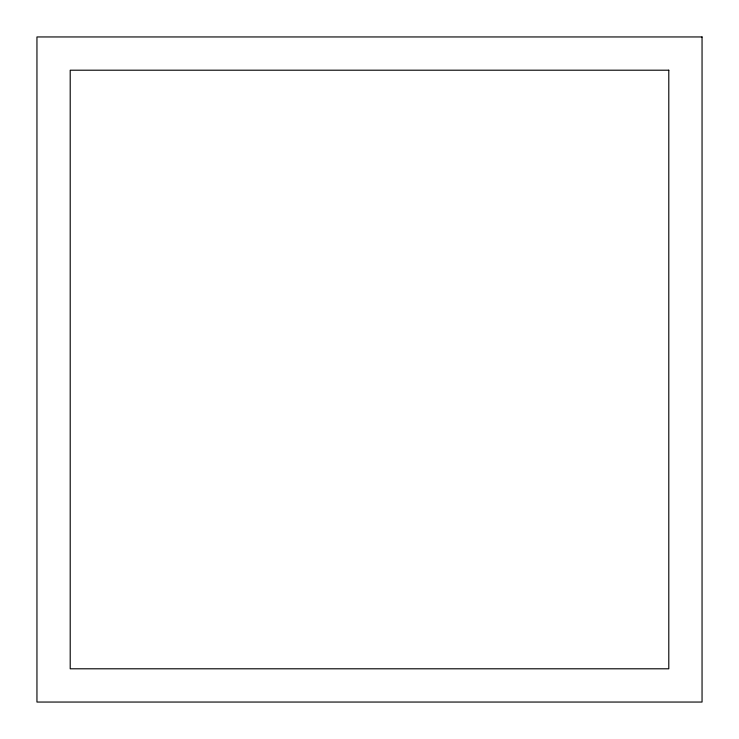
<?xml version="1.0" encoding="UTF-8"?>
<svg xmlns="http://www.w3.org/2000/svg" width="739" height="739" viewBox="0 0 739 739"><rect width="100%" height="100%" fill="white"/><g stroke="black" fill="none" stroke-linecap="round" stroke-linejoin="round"><path stroke-width="1.11" d="M702.05 36.95L36.95 36.95L36.95 702.05L702.05 702.05L702.05 36.95M668.795 70.205L70.205 70.205L70.205 668.795L668.795 668.795L668.795 70.205"/></g></svg>
